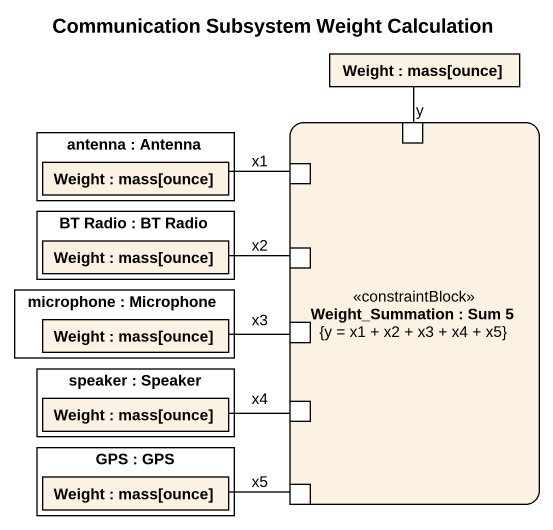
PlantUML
@startuml
title Communication Subsystem Weight Calculation
rectangle "Weight : mass[ounce]" as Weight
rectangle "antenna : Antenna" as antenna {
  rectangle "Weight : mass[ounce]" as Weight_2
}
rectangle "Weight_Summation : Sum 5\n{y = x1 + x2 + x3 + x4 + x5}" as Weight_Summation <<constraintBlock>> {
  port x1
  port y
  port x2
  port x3
  port x4
  port x5
}
rectangle "BT Radio : BT Radio" as BT_Radio {
  rectangle "Weight : mass[ounce]" as Weight_3
}
rectangle "microphone : Microphone" as microphone {
  rectangle "Weight : mass[ounce]" as Weight_4
}
rectangle "speaker : Speaker" as speaker {
  rectangle "Weight : mass[ounce]" as Weight_5
}
rectangle "GPS : GPS" as GPS {
  rectangle "Weight : mass[ounce]" as Weight_6
}
Weight -- y
x1 -left- Weight_2
x2 -left- Weight_3
x3 -left- Weight_4
x4 -left- Weight_5
x5 -left- Weight_6
@enduml
